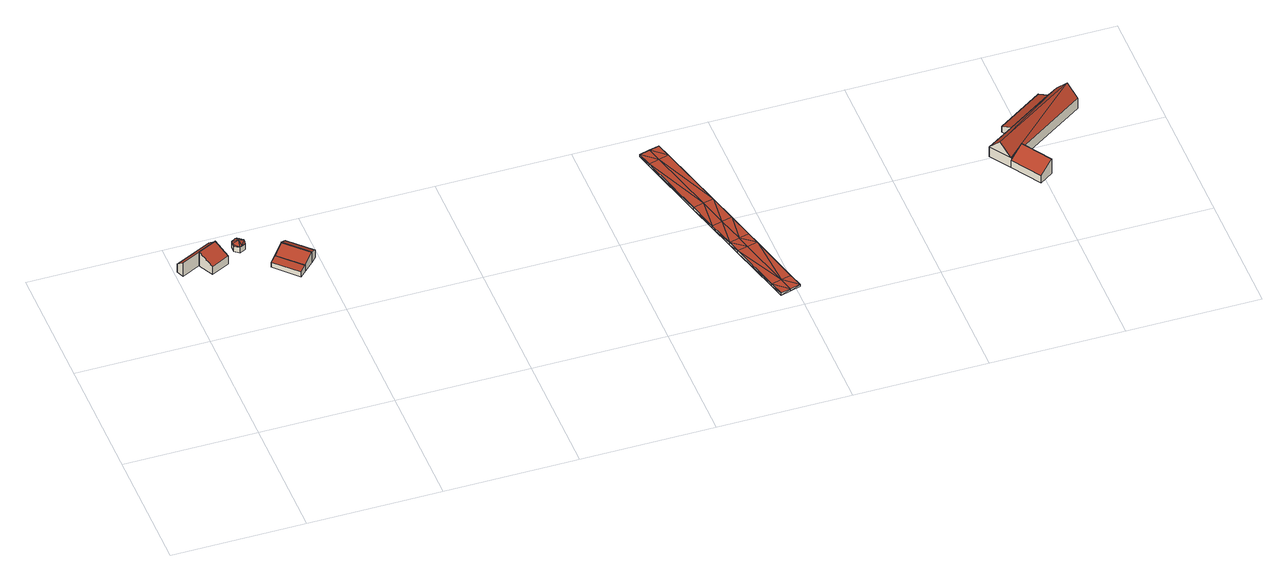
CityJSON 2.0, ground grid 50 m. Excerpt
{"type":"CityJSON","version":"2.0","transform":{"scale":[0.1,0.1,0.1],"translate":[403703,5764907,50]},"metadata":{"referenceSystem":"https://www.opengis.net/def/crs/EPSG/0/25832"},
"CityObjects":{
"building1":{"type":"Building","attributes":{"Gemeindeschluessel":"05515000","Geometrietyp2DReferenz":"3000","function":"51009_1610","roofType":"2100","measuredHeight":6.25},"geometry":[{"type":"Solid","lod":"2","boundaries":[[[[0,1,2,3]],[[4,5,1,0]],[[6,7,5,4]],[[8,9,7,6]],[[3,2,9,8]],[[6,4,0,3,8]],[[1,5,7,9,2]]]],"semantics":{"surfaces":[{"type":"WallSurface"},{"type":"RoofSurface"},{"type":"GroundSurface"}],"values":[[0,0,0,0,0,1,2]]}}]},
"building2":{"type":"Building","attributes":{"Gemeindeschluessel":"05515000","Geometrietyp2DReferenz":"3000","function":"31001_2460","roofType":"2100","measuredHeight":6.47},"geometry":[{"type":"Solid","lod":"2","boundaries":[[[[10,11,12,13]],[[14,15,11,10]],[[16,17,15,14]],[[13,12,17,16]],[[14,10,13,16]],[[11,15,17,12]]]],"semantics":{"surfaces":[{"type":"WallSurface"},{"type":"RoofSurface"},{"type":"GroundSurface"}],"values":[[0,0,0,0,1,2]]}}]},
"building3":{"type":"Building","attributes":{"Gemeindeschluessel":"05515000","Geometrietyp2DReferenz":"3000","function":"31001_1310","roofType":"5000","measuredHeight":3.68},"geometry":[{"type":"Solid","lod":"2","boundaries":[[[[18,19,20,21]],[[22,23,19,18]],[[24,25,23,22]],[[26,27,25,24]],[[28,29,27,26]],[[21,20,29,28]],[[30,26,31]],[[31,32,30]],[[28,30,32]],[[28,32,33]],[[33,21,28]],[[32,34,18]],[[18,33,32]],[[31,24,22]],[[32,31,22]],[[22,34,32]],[[21,33,18]],[[18,34,22]],[[24,31,26]],[[26,30,28]],[[19,23,25,27,29,20]]]],"semantics":{"surfaces":[{"type":"WallSurface"},{"type":"RoofSurface"},{"type":"GroundSurface"}],"values":[[0,0,0,0,0,0,1,1,1,1,1,1,1,1,1,1,0,0,0,0,2]]}}]},
"building4":{"type":"Building","attributes":{"Gemeindeschluessel":"05515000","Geometrietyp2DReferenz":"3000","function":"51009_1610","roofType":"2100","measuredHeight":2.94},"geometry":[{"type":"Solid","lod":"2","boundaries":[[[[35,36,37,38]],[[39,40,36,35]],[[41,42,40,39]],[[38,37,42,41]],[[39,35,38,41]],[[36,40,42,37]]]],"semantics":{"surfaces":[{"type":"WallSurface"},{"type":"RoofSurface"},{"type":"GroundSurface"}],"values":[[0,0,0,0,1,2]]}}]},
"building5":{"type":"Building","attributes":{"Gemeindeschluessel":"05515000","Geometrietyp2DReferenz":"3000","function":"31001_2700","roofType":"2100","measuredHeight":4.92},"geometry":[{"type":"Solid","lod":"2","boundaries":[[[[43,44,45,46]],[[47,48,44,43]],[[49,50,48,47]],[[46,45,50,49]],[[47,43,46,49]],[[44,48,50,45]]]],"semantics":{"surfaces":[{"type":"WallSurface"},{"type":"RoofSurface"},{"type":"GroundSurface"}],"values":[[0,0,0,0,1,2]]}}]},
"building6":{"type":"Building","attributes":{"Gemeindeschluessel":"05515000","Geometrietyp2DReferenz":"3000","function":"51009_1610","roofType":"2100","measuredHeight":5.04},"geometry":[{"type":"Solid","lod":"2","boundaries":[[[[51,52,44,53]],[[54,55,52,51]],[[56,48,55,54]],[[53,44,48,56]],[[54,51,53,56]],[[52,55,48,44]]]],"semantics":{"surfaces":[{"type":"WallSurface"},{"type":"RoofSurface"},{"type":"GroundSurface"}],"values":[[0,0,0,0,1,2]]}}]},
"building7":{"type":"Building","attributes":{"Geometrietyp2DReferenz":"2000","Gemeindeschluessel":"05515000","function":"53001_1800","roofType":"9999","measuredHeight":1},"geometry":[{"type":"Solid","lod":"2","boundaries":[[[[57,58,59]],[[58,60,59]],[[61,62,57]],[[62,58,57]],[[63,64,61]],[[64,62,61]],[[65,66,63]],[[66,64,63]],[[67,68,65]],[[68,66,65]],[[69,70,67]],[[70,68,67]],[[71,72,69]],[[72,70,69]],[[73,74,71]],[[74,72,71]],[[75,76,73]],[[76,74,73]],[[77,78,75]],[[78,76,75]],[[79,80,77]],[[80,78,77]],[[81,82,79]],[[82,80,79]],[[83,84,81]],[[84,82,81]],[[85,86,83]],[[86,84,83]],[[87,88,85]],[[88,86,85]],[[89,90,87]],[[90,88,87]],[[91,92,89]],[[92,90,89]],[[59,60,91]],[[60,92,91]],[[93,60,62]],[[62,60,58]],[[94,93,64]],[[64,93,62]],[[95,94,64]],[[95,64,66]],[[96,95,66]],[[96,66,68]],[[97,96,70]],[[70,96,68]],[[98,97,70]],[[98,70,72]],[[76,98,74]],[[74,98,72]],[[90,92,93]],[[93,92,60]],[[88,90,94]],[[94,90,93]],[[88,94,86]],[[86,94,95]],[[86,95,84]],[[84,95,96]],[[82,84,97]],[[97,84,96]],[[82,97,98]],[[98,80,82]],[[78,80,76]],[[76,80,98]],[[99,69,100]],[[69,67,100]],[[101,69,99]],[[101,71,69]],[[75,73,101]],[[73,71,101]],[[89,102,91]],[[102,59,91]],[[87,103,89]],[[103,102,89]],[[87,85,103]],[[85,104,103]],[[85,83,104]],[[83,100,104]],[[81,99,83]],[[99,100,83]],[[81,101,99]],[[101,81,79]],[[77,75,79]],[[75,101,79]],[[102,61,59]],[[61,57,59]],[[103,63,102]],[[63,61,102]],[[104,63,103]],[[104,65,63]],[[100,65,104]],[[100,67,65]]]],"semantics":{"surfaces":[{"type":"WallSurface"},{"type":"GroundSurface"},{"type":"RoofSurface"}],"values":[[0,0,0,0,0,0,0,0,0,0,0,0,0,0,0,0,0,0,0,0,0,0,0,0,0,0,0,0,0,0,0,0,0,0,0,0,1,1,1,1,1,1,1,1,1,1,1,1,1,1,1,1,1,1,1,1,1,1,1,1,1,1,1,1,2,2,2,2,2,2,2,2,2,2,2,2,2,2,2,2,2,2,2,2,2,2,2,2,2,2,2,2]]}}]},
"building8":{"type":"Building","attributes":{"Gemeindeschluessel":"05515000","Geometrietyp2DReferenz":"3000","function":"31001_2700"},"children":["building8-1","building8-2","building8-3"]},
"building8-1":{"type":"BuildingPart","attributes":{"roofType":"2100","measuredHeight":6.75},"parents":["building8"],"geometry":[{"type":"Solid","lod":"2","boundaries":[[[[105,106,107,108,109]],[[110,111,106,105]],[[112,113,111,110]],[[105,109,114,112,110]],[[107,106,111,113]],[[114,109,108]],[[113,112,114,108,107]]]],"semantics":{"surfaces":[{"type":"WallSurface"},{"type":"RoofSurface"},{"type":"GroundSurface"},{"type":"ClosureSurface"}],"values":[[0,0,0,1,2,0,3]]}}]},
"building8-2":{"type":"BuildingPart","attributes":{"roofType":"3100","measuredHeight":9.26},"parents":["building8"],"geometry":[{"type":"Solid","lod":"2","boundaries":[[[[115,116,113,112,117]],[[118,119,120,116,115]],[[121,122,123]],[[124,125,121,123]],[[126,127,125,124]],[[108,107,127,126]],[[117,114,108,126,128]],[[128,129,117]],[[129,128,124]],[[123,118,115,129,124]],[[128,126,124]],[[129,115,117]],[[113,116,120,121,125,127,107]],[[114,117,112]],[[107,108,114,112,113]],[[119,118,123,122]],[[121,120,119,122]]]],"semantics":{"surfaces":[{"type":"WallSurface"},{"type":"RoofSurface"},{"type":"GroundSurface"},{"type":"ClosureSurface"}],"values":[[0,0,0,0,0,0,1,1,1,1,0,0,2,0,3,0,3]]}}]},
"building8-3":{"type":"BuildingPart","attributes":{"roofType":"2100","measuredHeight":4.36},"parents":["building8"],"geometry":[{"type":"Solid","lod":"2","boundaries":[[[[122,121,130,131]],[[132,133,120,119]],[[131,130,133,132]],[[119,122,131,132]],[[121,120,133,130]],[[120,121,122,119]]]],"semantics":{"surfaces":[{"type":"WallSurface"},{"type":"RoofSurface"},{"type":"GroundSurface"},{"type":"ClosureSurface"}],"values":[[0,0,0,1,2,3]]}}]}
},
"vertices":[
[10,874,48],[10,874,12],[23,845,12],[23,845,74],[149,942,48],[149,942,12],[163,913,74],[163,913,12],[93,879,74],[93,879,12],
[191,855,47],[191,855,11],[163,913,11],[163,913,76],[121,821,47],[121,821,11],[93,879,76],[93,879,11],
[231,936,34],[231,936,10],[230,911,10],[230,911,34],[254,947,34],[254,947,10],[275,933,34],[275,933,10],[272,908,34],[272,908,10],[250,897,34],[250,897,10],[258,900,38],[274,924,38],[253,921,47],[230,919,39],[247,943,39],
[347,814,39],[347,814,10],[325,792,10],[325,792,32],[429,731,39],[429,731,10],[407,709,32],[407,709,10],
[383,849,58],[383,849,9],[347,814,9],[347,814,37],[465,767,59],[465,767,9],[429,731,37],[429,731,9],
[404,870,44],[404,870,9],[383,849,60],[486,788,44],[486,788,9],[465,767,60],
[1772,866,79],[1772,866,69],[1733,856,79],[1733,856,69],[1787,811,79],[1787,811,69],[1857,544,80],[1857,544,70],[1886,434,80],[1886,434,70],[1913,332,80],[1913,332,70],[1926,283,80],[1926,283,70],[1978,82,79],[1978,82,69],[1993,26,79],[1993,26,69],[1955,16,79],[1955,16,69],[1916,6,79],[1916,6,69],[1901,62,79],[1901,62,69],[1848,262,80],[1848,262,70],[1835,311,80],[1835,311,70],[1808,413,80],[1808,413,70],[1779,523,80],[1779,523,70],[1709,790,79],[1709,790,69],[1695,846,79],[1695,846,69],[1748,800,69],[1818,534,70],[1847,424,70],[1874,322,70],[1887,272,70],[1940,72,69],[1887,272,80],[1874,322,80],[1940,72,79],[1748,800,79],[1818,534,80],[1847,424,80],
[3030,355,75],[3030,355,8],[2959,465,8],[2959,465,53],[2959,465,76],[2980,321,40],[2980,321,8],[2908,431,40],[2908,431,8],[2926,443,53],
[2856,509,53],[2856,509,8],[2908,431,53],[2963,579,53],[2963,579,52],[2963,579,8],[3138,695,8],[3138,695,52],[3138,695,53],[3177,721,53],[3177,721,8],[3228,643,53],[3228,643,8],[3202,682,101],[2882,470,101],
[3114,732,8],[3114,732,33],[2940,616,33],[2940,616,8]
]}
